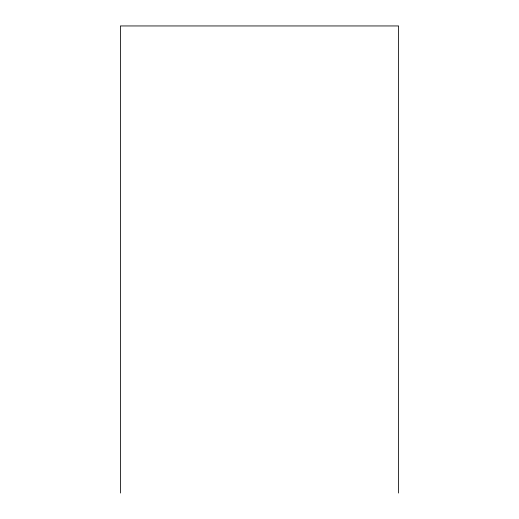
<?xml version="1.0" encoding="UTF-8"?>
<svg xmlns="http://www.w3.org/2000/svg" width="519" height="519" viewBox="0 0 519 519"><rect width="100%" height="100%" fill="white"/><g stroke="black" fill="none" stroke-linecap="round" stroke-linejoin="round"><path stroke-width="0.78" d="M398.598 493.05L398.598 25.95L120.402 25.95L120.402 493.05"/></g></svg>
